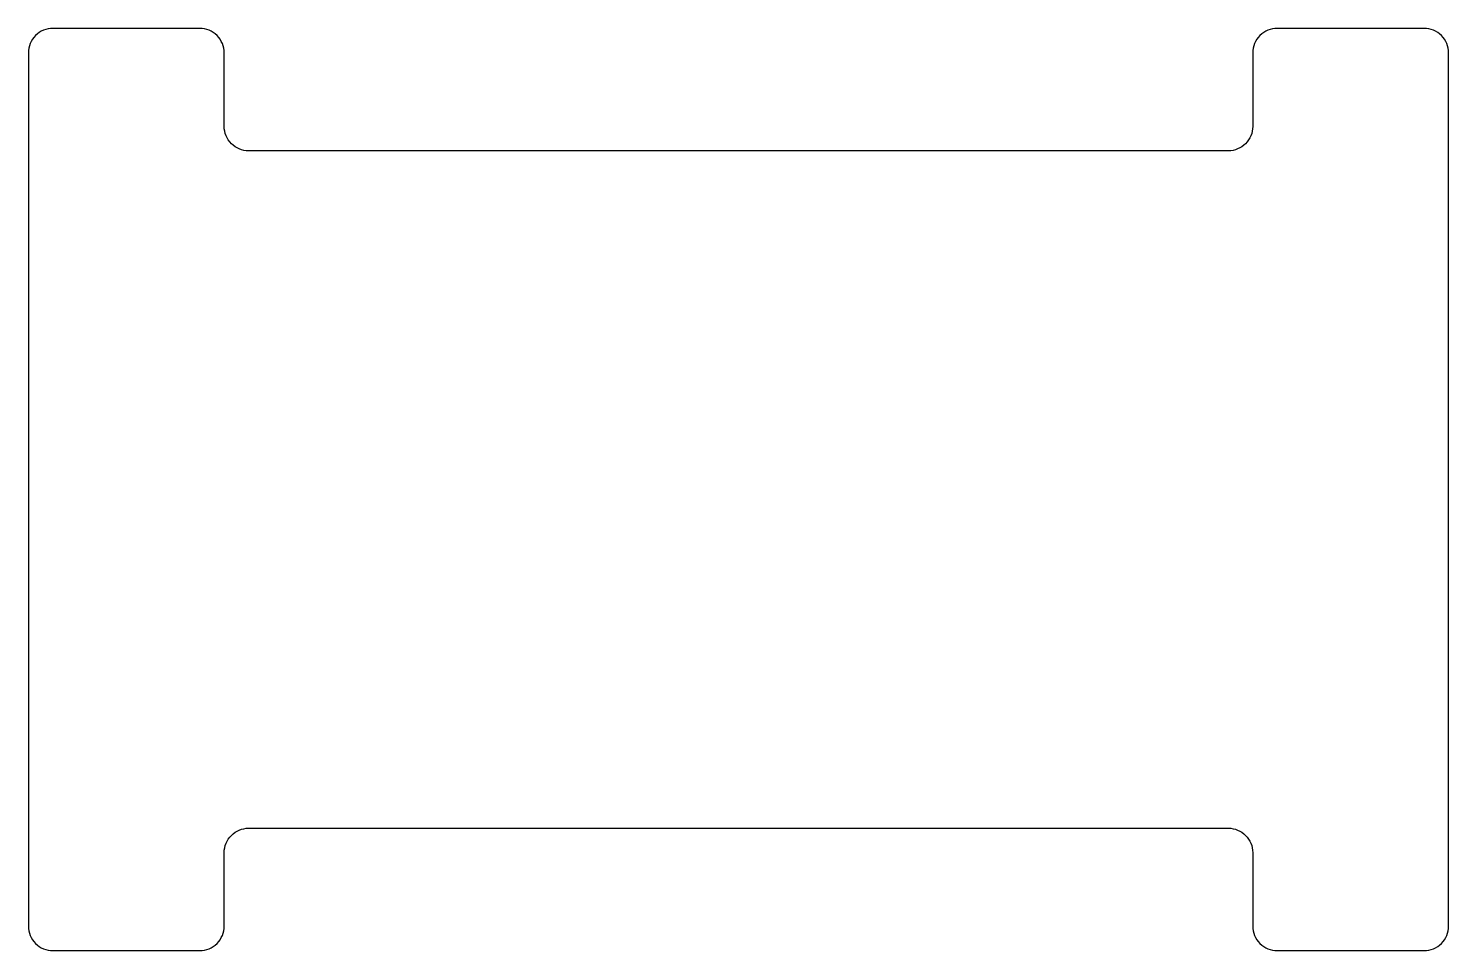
# Model space of a CAD drawing. Extents: x 259.2 to 276.6, y 260.5 to 271.8.
import ezdxf

# ---------------------------------------------------------------- set-up
doc = ezdxf.new("R2010")
doc.units = 0
doc.layers.add('ANA', color=220, linetype='CONTINUOUS')

msp = doc.modelspace()

# ---------------------------------------------------------------- linework, layer by layer
at = {"layer": 'ANA'}
msp.add_lwpolyline([(259.461, 260.536), (261.261, 260.536, 0.414214), (261.561, 260.836), (261.561, 261.736, -0.414214), (261.861, 262.036), (273.866, 262.036, -0.414214), (274.166, 261.736), (274.166, 260.836, 0.414214), (274.466, 260.536), (276.266, 260.536, 0.414214), (276.566, 260.836), (276.566, 271.536, 0.414214), (276.266, 271.836), (274.466, 271.836, 0.414214), (274.166, 271.536), (274.166, 270.636, -0.414214), (273.866, 270.336), (261.861, 270.336, -0.414214), (261.561, 270.636), (261.561, 271.536, 0.414214), (261.261, 271.836), (259.461, 271.836, 0.414214), (259.161, 271.536), (259.161, 260.836, 0.414214)], format="xyb", close=True, dxfattribs=at)

doc.saveas('drawing.dxf')
